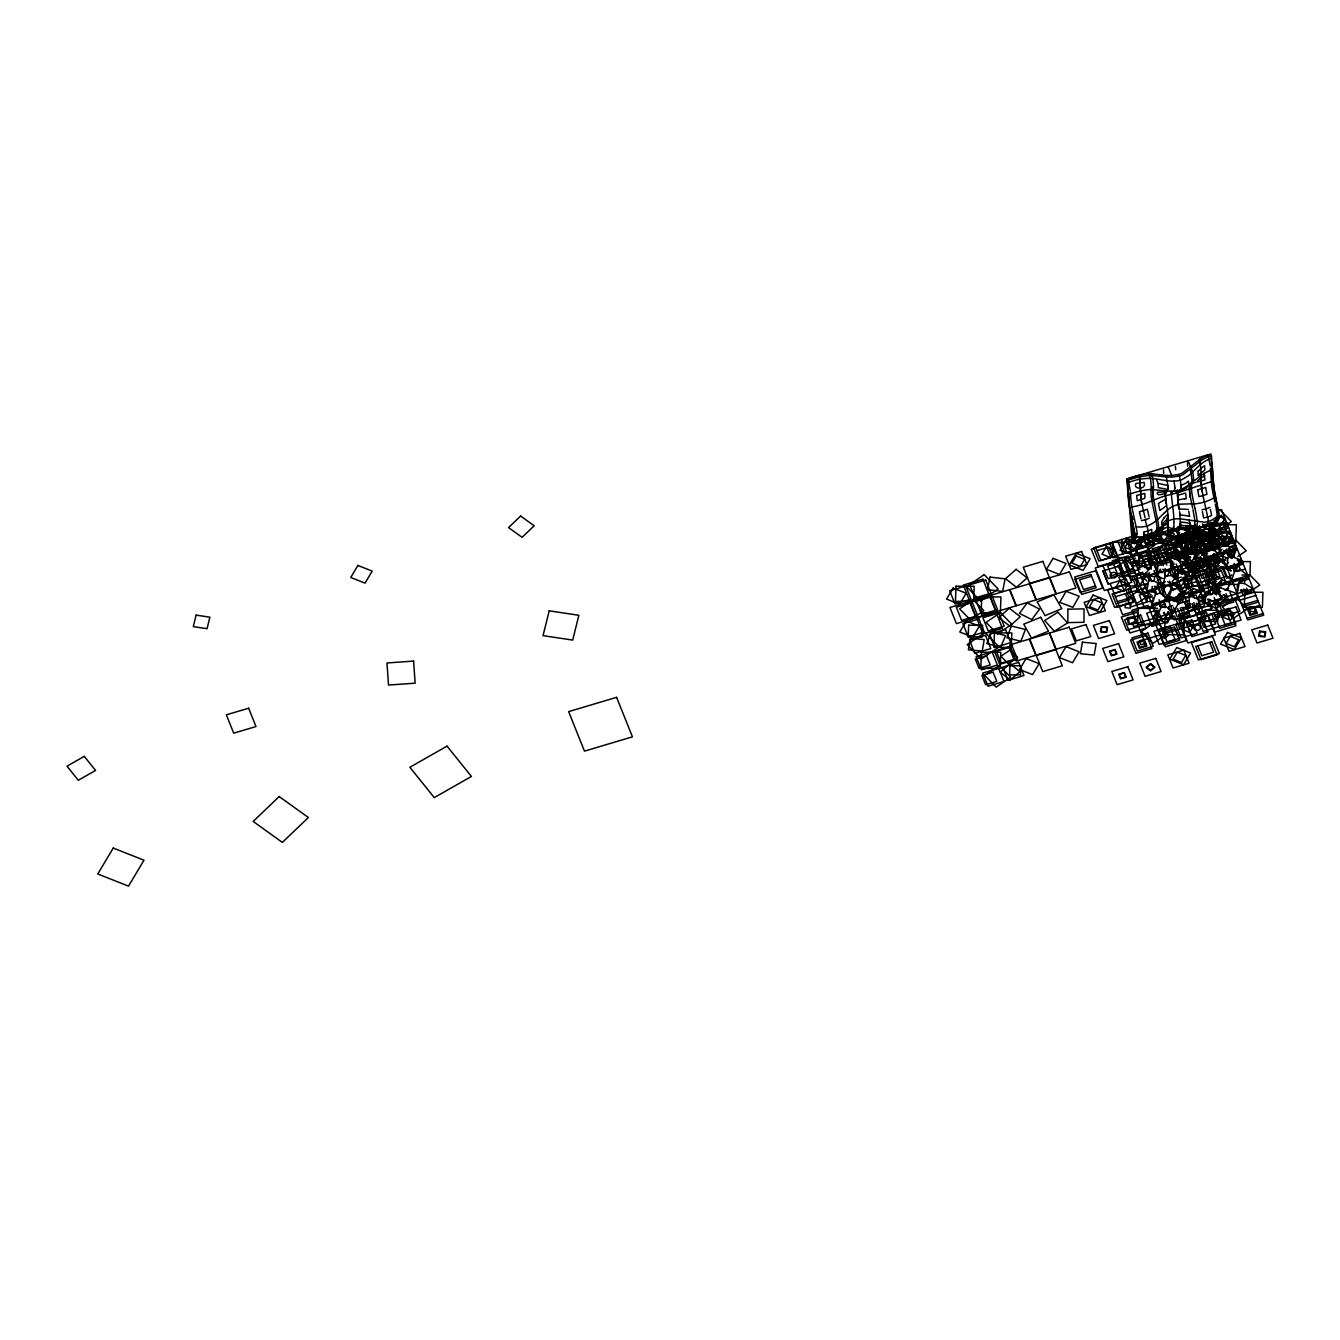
<?xml version="1.0" encoding="UTF-8"?>
<svg xmlns="http://www.w3.org/2000/svg" width="1340" height="1340" viewBox="0 0 1340 1340"><rect width="100%" height="100%" fill="white"/><g stroke="black" fill="none" stroke-linecap="round" stroke-linejoin="round"><path stroke-width="1.5" d="M1168.111 518.53L1167.961 514.878L1168.111 518.53A84.588 11.976 73.4 0 1 1168.028 520.825M1152.149 559.969L1147.14 545.062L1135.365 548.562L1139.251 558.278L1136.152 564.726L1141.261 565.564L1145.482 558.512L1152.149 559.969L1154.042 555.949L1165.817 552.448L1173.421 568.378L1179.3 571.778L1183.488 564.559L1204.325 559.065L1210.673 572.029L1211.26 570.187L1223.035 566.686L1226.653 567.256L1228.897 552.599L1234.274 552.499L1237.373 549.333L1218.127 542.683L1222.348 535.615L1230.723 538.931L1232.097 536.151L1227.088 532.114L1223.186 522.416L1211.41 525.917L1210.824 527.742L1208.395 524.727L1196.62 528.228L1194.828 532.516L1192.952 526M1193.689 544.141L1200.104 545.681L1199.132 540.824L1186.52 544.576L1183.304 553.386L1174.745 549.785L1168.128 555.195L1167.475 550.254L1180.088 546.486L1184.125 550.438L1187.86 551.46L1193.689 544.141L1202.315 548.78L1205.397 558.847L1207.893 561.795L1213.956 554.777L1222.231 559.618L1226.653 567.256L1238.462 564.927L1242.649 562.499L1234.257 556.954L1234.274 552.499M1131.563 540.288L1131.58 542.131L1160.072 533.672M1173.924 522.717L1174.058 528.999L1168.346 530.439A83.147 69.01 -4.3 0 0 1163.488 532.014L1155.097 535.096M1173.924 522.014L1173.907 519.116A73.717 10.435 73.4 0 0 1173.338 511.746L1172.835 507.659M1201.075 479.619L1201.226 476.789M1139.168 567.607L1139.72 552.733L1157.592 552.767L1157.056 567.641M1152.45 532.968L1152.182 540.506L1163.505 540.523M1151.981 592.196L1152.199 586.468M1157.626 610.404L1157.107 624.658L1137.543 624.624L1138.129 608.343L1157.693 608.377M1163.338 596.032L1163.673 586.485L1154.109 586.468M1164.912 577.59L1165.23 568.562M1177.693 603.385L1177.927 597.138L1188.362 597.154M1190.222 603.402L1190.071 607.573L1181.713 607.556M1193.186 526.603L1192.952 532.801L1210.338 532.834L1210.707 522.5M1196.587 557.072L1197.24 538.998L1175.515 538.948L1174.862 557.038L1190.657 557.072M1204.141 552.398L1203.739 563.386L1216.938 563.42L1217.34 552.432M1218.529 594.039L1218.881 584.374L1237.473 584.408L1236.904 599.885L1218.328 599.851M1233.956 571.158L1234.241 563.504M1193.505 479.737L1191.779 484.695A34.974 4.958 73.4 0 0 1191.411 487.928M1180.473 525.883L1179.636 511.679M1180.54 524.107L1180.607 521.947A53.031 44.019 -4.3 0 1 1186.017 522.701L1190.171 523.471A49.53 7.018 73.4 0 1 1190.054 524.426L1189.719 526.084L1185.113 525.682A57.168 47.453 -4.3 0 0 1180.49 525.447M1180.54 524.275L1180.272 529.333M1163.656 527.776L1160.658 533.253L1169.318 536.369L1173.404 527.206M1133.071 519.334L1130.809 513.689L1132.568 537.122L1134.276 541.36L1154.243 535.397A38.877 5.511 73.4 0 1 1154.745 532.482L1156.521 530.824L1156.973 527.675M1161.529 529.752A41.306 34.287 -4.3 0 1 1167.726 527.106L1168.028 520.825M1169.318 536.369L1178.848 537.273L1182.366 534.191L1194.962 530.439L1194.828 532.516L1194.777 529.082L1210.456 524.409L1216.1 540.924L1222.348 535.615M1166.554 520.389L1167.743 526.519M1154.042 555.949L1157.928 565.664L1157.425 573.135L1154.778 576.619L1154.025 580.923L1162.701 586.3C1175.063 587.004 1183.036 576.2 1194.945 575.044L1199.953 589.952L1201.662 591.811L1197.441 598.88L1189.066 595.563L1193.287 588.495L1201.662 591.811M1197.441 598.88L1205.246 603.117L1205.749 595.647L1201.846 585.948L1199.953 589.952M1201.276 476.186L1200.288 461.211L1183.103 474.578A21.088 17.504 -4.3 0 1 1179.351 475.985L1173.036 477.006A39.949 33.165 -4.3 0 1 1166.319 476.94L1152.316 475.499M1167.977 521.444L1167.844 523.236M1211.41 525.917L1216.1 540.924L1213.755 538.161L1201.88 541.812L1205.933 551.611L1205.397 558.847L1204.325 559.065M1161.512 529.736L1160.206 529.685A44.806 6.348 73.4 0 1 1160.44 528.697L1161.512 527.424A60.685 50.367 -4.3 0 1 1163.187 526.184L1167.827 523.538M1208.446 537.625L1209.333 528.898M1218.345 515.264L1217.775 517.441A80.165 11.34 73.4 0 1 1216.821 519.032M1140.96 536.687L1144.31 538.01L1146.873 546.787L1147.14 545.062M1183.488 564.559L1192.064 567.842L1194.677 576.786L1194.945 575.044M1174.745 549.785L1170.188 557.005L1173.421 568.378L1170.289 570.438L1164.259 571.326L1165.147 576.301L1162.701 586.3L1153.891 590.505L1146.722 591.074L1149.62 576.116L1154.778 576.619M1232.85 566.602L1234.693 571.242L1230.572 583.202L1222.197 579.885L1217.976 586.954L1237.222 593.603L1240.019 578.712L1245.178 579.215L1247.925 575.664L1240.321 569.567L1238.462 564.927M1144.31 538.01L1140.089 545.079L1125.6 538.379L1157.274 617.405L1253.201 588.846L1244.425 583.52L1245.178 579.215M1186.151 487.727A51.523 7.286 73.4 0 1 1186.436 487.408L1186.955 487.073A31.909 26.498 -4.3 0 1 1179.401 490.356L1181.227 488.547L1180.59 481.797A26.482 3.752 73.4 0 0 1179.351 475.985M1156.537 529.317L1162.852 542.03L1163.304 539.869L1175.917 536.101L1178.848 537.273L1187.726 530.891L1191.394 525.23M1188.362 531.059L1182.198 555.865L1190.121 557.055M1202.332 555.296L1205.564 552.465L1191.796 550.405L1192.751 546.569M1193.706 542.733L1194.66 538.898C1200.305 532.399 1210.271 531.896 1217.692 535.447M1206.05 550.556L1208.429 540.941L1212.968 545.179L1214.71 550.69M1213.286 554.576L1211.862 560.304L1194.074 557.641M1214.224 550.757L1217.072 539.3M1214.308 554.542C1210.456 567.272 1195.9 571.544 1184.041 572.582L1226.016 560.087M1207.173 540.707L1209.383 540.188M1169.77 585.379L1171.629 590.019L1167.977 599.482L1163.974 602.246L1151.998 604.24L1155.482 594.441L1153.891 590.505M1157.274 617.405L1160.758 607.623L1159.167 603.67M1211.796 538.127L1215.095 529.752M1185.163 561.477L1188.463 553.102M1146.873 546.787L1148.648 542.516L1145.549 534.76M1194.677 576.786L1196.486 572.498L1192.432 562.716M1201.88 541.812L1200.104 545.681L1199.953 541.98L1194.777 529.082M1132.635 538.697L1134.611 533.655A20.904 2.965 73.4 0 0 1134.477 531.528L1130.591 511.461M1156.621 531.561L1158.598 526.519A20.77 2.931 73.4 0 0 1158.464 524.375L1154.427 503.622M1183.17 578.562L1187.056 588.26L1183.974 594.709L1174.728 600.186L1167.977 599.482L1160.273 593.017L1158.698 589.064M1163.974 602.246L1165.549 606.183L1173.254 612.648L1178.396 603.184L1182.098 600.035L1189.25 607.891L1189.066 595.563M1225.531 541.729L1226.385 541.561M1226.469 542.147L1225.564 542.131M1142.936 542.114L1145.935 536.653L1148.765 535.615M1156.939 610.722L1152.97 617.572L1167.19 623.033L1174.141 611.04L1168.798 608.996M1158.614 610.236L1155.465 615.646L1164.041 618.929L1168.229 611.71M1170.289 570.438L1171.16 575.43L1178.698 581.543L1187.876 575.078L1192.064 567.842M1179.234 593.335L1176.084 598.762L1167.525 595.479L1171.713 588.243L1175.13 589.567M1131.714 541.762L1134.88 536.452M1149.62 576.116L1141.429 577.892L1149.636 568.88L1153.857 561.812L1145.482 558.512M1180.088 547.373L1189.384 531.829M1210.456 524.409L1210.824 527.742L1216.971 522.181L1221.192 515.113L1226.803 522.985L1098.9 561.075L1093.624 547.909L1133.59 536M1217.038 549.166L1223.219 538.797M1226.502 545.983L1230.723 538.931M1226.569 548.998L1222.348 556.067L1227.373 558.06M1222.784 563.286L1225.782 558.278M1228.428 562.415L1226.318 565.949L1234.693 569.266L1238.914 562.197M1231.795 557.624L1234.961 552.315L1228.244 549.668M1234.626 572.08L1241.594 560.422L1238.143 559.048M1226.351 590.27L1230.572 583.202M1143.724 579.316L1136.102 591.359L1150.373 597.372M1146.956 583.771L1142.383 590.99L1150.943 594.591M1160.072 569.986L1156.42 575.748L1163.254 578.629M1152.769 591.711L1155.515 587.372M1153.639 592.213L1158.011 585.329M1166.805 576.468L1169.535 572.13L1162.701 569.249M1170.188 557.005L1178.731 560.606L1183.304 553.386M1160.591 528.111L1152.986 539.819L1166.872 545.832L1174.476 534.107L1167.542 531.109M1159.318 532.265L1155.65 537.926L1164.008 541.544L1168.597 534.476L1163.572 532.298M1170.389 530.121L1167.643 534.358L1176.001 537.976L1179.669 532.315M1186.922 544.727L1186.352 543.856L1185.699 544.71M1179.937 559.634L1185.247 551.946M1218.211 534.677L1220.338 531.595M1168.044 534.76L1168.916 534.694M1168.932 535.213L1168.095 535.263M1169.887 542.281L1170.758 542.214M1170.775 542.733L1169.954 542.801M1189.267 529.534L1190.121 529.451M1185.465 536.603L1186.335 536.536M1186.302 537.106L1185.565 537.156M1180.205 554.576L1181.059 554.492M1181.043 555.078L1180.289 555.112M1188.613 557.524L1189.468 557.457M1189.451 558.026L1188.697 558.06M1210.74 533.27L1211.611 533.203M1211.628 533.722L1210.807 533.789M1185.9 572.063L1186.754 571.996M1186.788 572.532L1186 572.615M1194.995 570.321L1195.866 570.254M1195.883 570.773L1195.062 570.84M1203.387 566.87L1204.241 566.803M1213.973 554.207L1207.742 564.726L1194.292 559.4M1204.292 567.289L1203.504 567.423M1214.744 554.777L1228.897 552.599M1210.053 561.41L1210.925 561.343M1210.958 561.829L1210.204 561.979M1231.276 556.167L1232.147 556.1M1232.164 556.619L1231.376 556.703M1203.487 525.883L1203.722 525.565A45.175 6.399 73.4 0 0 1204.091 524.727A19.028 15.795 -4.3 0 0 1212.114 522.365A45.108 6.382 73.4 0 1 1211.712 523.186L1211.444 523.588M1172.584 575.48L1177.559 569.249L1192.282 577.155L1182.349 589.634L1167.609 581.728M1177.894 574.558L1172.064 581.878L1180.691 586.518L1186.52 579.198L1183.069 577.339M1178.731 560.606L1189.401 563.621L1202.315 548.78M1210.673 572.029L1222.231 559.618M1221.226 581.141L1216.385 586.753L1208.111 581.912L1214.157 574.894L1220.774 578.763M1211.678 594.307L1214.107 591.493L1222.381 596.333L1216.335 603.369L1209.702 599.482M1156.604 479.77L1158.062 483.422L1164.711 484.795A68.96 57.235 -4.3 0 0 1167.776 485.348L1167.894 486.52A22.529 3.183 73.4 0 1 1167.944 488.514L1166.805 491.73M1163.807 518.178L1161.663 521.913A28.71 4.07 73.4 0 1 1161.646 524.761L1164.678 521.495A27.922 23.182 -4.3 0 1 1168.078 518.496M1166.604 491.947L1157.475 492.199A38.86 5.494 73.4 0 0 1157.291 493.874C1157.626 495.934 1165.934 493.706 1166.219 492.417A51.691 7.32 73.4 0 0 1165.884 493.019L1165.766 493.405A27.839 3.936 73.4 0 0 1165.632 498.43L1166.319 503.103M1175.381 557.005L1182.299 550.238M1217.993 540.992L1220.757 538.295M1164.561 512.634L1158.932 518.228A57.955 48.089 -4.3 0 1 1157.693 519.384L1156.035 520.791A29.882 24.807 -4.3 0 1 1148.832 525.313L1148.179 525.498M1172.5 547.641L1189.853 531.042M1192.751 528.278L1195.649 525.514M1188.798 545.145L1199.384 535.029L1212.935 544.777L1202.349 554.877M1221.946 549.249L1201.695 568.596L1177.358 551.125M1224.827 546.486L1227.725 543.722L1203.404 526.252M1192.768 526.771C1187.625 530.824 1183.79 537.909 1186.335 544.442M1186.352 552.398L1193.722 545.983M1206.503 545.38L1213.873 538.965M1200.205 464.729L1188.714 475.616L1181.88 479.67A22.043 18.291 -4.3 0 1 1173.924 481.043A21.658 3.065 73.4 0 1 1174.929 488.129M1178.396 490.725L1178.731 490.507A55.828 7.906 73.4 0 0 1178.396 490.725A37.604 5.327 73.4 0 0 1177.542 494.309A37.051 5.243 73.4 0 0 1177.642 496.688L1177.709 497.559A46.95 6.65 73.4 0 0 1177.894 499.452L1177.96 500.121M1217.976 586.954L1221.226 598.36L1213.638 582.431L1215.95 585.195L1222.197 579.885M1160.072 531.109L1156.303 531.092L1168.011 521.126M1140.089 545.079L1130.876 551.561L1135.365 548.562M1171.512 553.721L1174.812 551.477M1220.539 543.169L1228.797 537.541M1138.112 536.569L1128.263 543.253L1139.904 555.263L1154.678 545.229L1144.477 534.727M1174.326 529.166L1169.2 532.65L1177.307 541.008L1187.575 534.024M1149.62 572.716L1143.12 577.138L1146.973 581.091M1200.69 541.913L1211.779 534.375L1220.539 543.404L1209.434 550.924L1201.947 543.202M1185.213 560.606L1190.154 557.256M1157.308 580.639L1160.557 578.428L1154.159 571.828M1173.237 576.2L1180.038 571.577L1182.734 574.341M1227.256 545.598L1235.631 539.903L1246.2 550.79L1237.825 556.485M1202.851 571.443L1220.02 559.785L1230.84 570.941M1156.119 605.429L1169.033 596.652L1173.404 601.158M1176.453 596.97L1184.962 591.191M1188.362 588.88L1193.471 585.413L1185.414 577.105M1176.001 609.348L1166.303 615.931L1163.405 612.933M1221.544 581.895L1216.385 585.396L1204.208 572.833M1226.686 578.394L1231.845 574.894M1238.361 583.436L1250.287 575.329L1259.717 585.044L1247.775 593.151L1243.738 588.997M1220.405 598.846L1209.182 606.467L1200.322 597.339L1211.544 589.717L1216.603 594.943M1193.287 588.495L1183.974 594.709L1177.257 588.344L1175.398 583.704M1181.729 534.04L1169.334 541.092L1193.722 571.409L1230.89 550.271M1187.039 531.009L1195.883 525.983M1202.315 554.693L1214.409 547.809L1203.085 533.722L1185.816 543.538L1197.139 557.624M1216.368 519.267L1214.961 520.02M1168.48 550.003L1177.659 545.514M1222.633 545.765L1231.829 541.293M1208.328 547.323L1217.625 543.018M1185.934 488.162L1185.465 488.363A53.516 44.421 -4.3 0 1 1178.161 491.077M1204.911 475.868L1202.55 476.973A37.302 30.954 -4.3 0 0 1200.473 478.095L1197.357 481.311A53.315 7.554 73.4 0 0 1197.273 482.015L1204.995 479.904L1203.806 473.12M1157.056 529.082L1158.011 528.68M1152.099 500.792L1158.129 498.346A77.435 64.27 -4.3 0 1 1165.867 495.716L1177.291 492.802A83.197 69.043 -4.3 0 0 1182.902 491.043L1211.293 481.696L1210.405 468.213M1159.787 527.943L1162.433 526.855M1151.981 500.825L1146.437 503.036A70.35 58.391 -4.3 0 1 1131.931 506.989A36.498 5.159 73.4 0 0 1132.601 510.557L1135.767 525.213A37.805 5.343 73.4 0 1 1136.085 526.838A23.567 3.333 73.4 0 1 1137.074 533.839M1206.151 553.42L1204.275 552.616L1205.799 551.41M1154.979 535.129L1153.12 532.583M1166.168 545.983L1176.001 542.633M1230.187 546.653L1234.123 545.33M1145.817 536.636L1140.792 538.027M1170.49 530.489L1174.259 529.333M1205.933 551.611L1217.825 547.96L1221.376 554.09L1218.127 542.683M1196.486 572.498L1208.379 568.864M1190.707 594.407L1202.583 590.756L1198.529 580.974L1186.654 584.608L1188.68 589.516M1174.661 601.476L1195.984 594.927L1203.253 612.481L1181.93 619.03L1177.575 608.494M1182.583 602.397L1188.513 600.571M1165.264 532.131L1163.036 532.801M1190.171 488.028L1189.887 484.125L1195.883 482.333M1176.151 491.797L1184.158 489.418M1217.541 511.009L1221.527 509.82L1263.754 615.177L1247.775 619.951L1209.317 523.99M1156.554 529.987L1162.55 528.194M1097.058 550.623L1108.85 547.105L1112.736 556.82L1100.961 560.321M1192.198 525.917L1133.741 543.337M1148.648 542.516L1160.44 539.015M1136.722 549.668L1124.93 553.186L1121.044 543.471L1132.819 539.97L1134.377 543.856M1184.895 535.313L1202.667 530.02M1132.2 554.844L1148.196 550.087M1172.165 542.951L1188.161 538.178L1193.438 551.36L1177.441 556.117M1212.147 531.042L1228.127 526.285M1184.108 540.975L1203.253 535.28L1199.384 525.632M1168.832 545.782L1182.818 541.611M1212.8 532.683L1228.797 527.927M1172.617 546.218L1183.421 543.002M1213.655 534.375L1225.43 530.858L1229.751 541.628M1135.432 558.077L1123.992 561.477L1131.546 580.337L1154.444 573.52M1139.251 556.938L1146.873 554.659L1151.412 565.982M1179.384 544.978L1156.487 551.795L1161.78 564.994M1139.251 558.278L1151.026 554.76M1215.296 535.615L1227.088 532.114M1199.953 541.98L1215.631 537.323M1130.843 562.616L1136.839 560.84M1166.822 551.913L1158.815 554.291L1163.338 565.581M1194.794 543.571L1202.784 541.193M1226.77 534.057L1230.773 532.868M1142.367 560.756L1131.563 563.972L1135.717 574.357L1142.919 572.214M1164.393 554.191L1169.803 552.582M1091.397 576.317L1079.621 579.818L1083.507 589.516L1095.299 586.016M1215.631 539.317L1219.568 538.144M1223.487 536.971L1227.407 535.799M1136.152 564.726L1232.097 536.151M1133.473 569.215L1111.513 575.647L1107.627 565.949L1119.402 562.448L1123.289 572.146M1137.476 568.026L1153.472 563.252M1173.455 557.306L1157.458 562.063L1152.182 548.898L1168.178 544.141L1174.108 558.947L1190.104 554.191L1182.366 534.191M1217.424 544.207L1233.403 539.451M1187.575 553.386L1176.771 556.603L1174.694 551.41M1140.139 569.065L1130.139 572.046L1124.863 558.881L1140.859 554.107L1146.136 567.289M1154.125 564.91L1168.111 560.74L1162.835 547.574L1146.856 552.331L1152.132 565.497M1218.077 545.849L1234.073 541.092M1134.796 572.498L1118.816 577.272L1124.092 590.438M1146.789 568.931L1150.792 567.741M1157.928 565.664L1172.768 561.192M1178.764 559.4L1188.764 556.435M1198.747 553.454L1214.744 548.697L1220.02 561.862M1218.747 547.507L1228.73 544.526M1170.373 564.039L1173.974 562.968M1201.93 555.413L1207.507 553.755M1170.088 565.681L1174.091 564.492M1184.091 561.51L1190.088 559.718M1194.141 558.361L1198.061 557.206M1230.053 547.826L1236.05 546.033M1215.179 554.593L1236.234 548.311L1229.283 530.975L1208.228 537.24L1213.638 550.723M1164.058 570.656L1186.938 563.839L1175.917 536.101M1141.429 577.892L1237.373 549.333M1148.078 583.285L1112.1 594.005L1117.376 607.171L1133.372 602.414L1128.096 589.248M1174.058 575.547L1178.044 574.357M1114.26 593.503L1126.035 590.002L1129.922 599.7L1118.146 603.218M1115.416 596.702L1147.392 587.188M1157.391 584.207L1165.381 581.828M1181.378 577.054L1175.381 578.846L1170.842 567.557M1193.354 573.486L1201.36 571.108M1211.343 568.127L1203.353 570.522L1198.831 559.232M1215.347 566.937L1219.35 565.748M1237.323 560.388L1241.326 559.199M1146.722 591.074L1242.649 562.499M1117.393 601.643L1133.389 596.886L1138.665 610.052L1122.669 614.809L1110.14 583.537M1165.365 587.356L1161.361 588.545L1166.638 601.727L1182.634 596.953L1177.358 583.788L1169.368 586.166M1183.354 581.995L1199.333 577.239M1227.323 568.914L1243.302 564.14M1155.482 594.441L1160.273 593.017M1171.629 590.019L1177.257 588.344M1234.693 571.242L1240.321 569.567M1145.365 598.846L1151.361 597.054M1179.334 588.729L1189.334 585.747M1201.31 582.18L1217.306 577.423L1212.03 564.24M1237.289 571.46L1245.279 569.081M1187.056 588.26L1198.848 584.759M1215.95 585.195L1215.146 579.902L1226.921 576.384L1231.929 580.438L1240.019 578.712M1180.657 592.012L1184.644 590.823M1198.647 586.669L1216.62 581.309M1151.998 604.24L1247.925 575.664M1188.63 595.178L1204.61 590.404L1192.834 561.008M1232.599 582.079L1248.579 577.322M1149.318 608.729L1155.314 606.936M1159.318 605.747L1165.298 603.955M1193.287 595.63L1177.291 600.387L1178.798 604.156M1221.259 587.288L1205.28 592.062L1206.787 595.814M1239.249 581.945L1249.249 578.964M1160.758 607.623L1165.549 606.183M1156.638 610.236L1146.638 613.201L1151.914 626.383L1167.91 621.609L1164.142 612.212M1172.617 605.462L1168.631 606.652L1173.907 619.834L1189.887 615.06L1184.61 601.894L1178.614 603.687M1196.603 598.327L1204.593 595.948M1212.6 593.57L1220.589 591.191M1224.576 589.985L1228.579 588.796M1196.704 598.444L1204.526 596.116M1205.749 595.647L1217.524 592.146M1157.726 614.675L1153.975 615.797L1155.834 620.437L1161.462 618.762L1159.602 614.122M1153.271 618.594L1137.292 623.368L1132.015 610.186L1147.995 605.429L1163.84 644.942L1179.82 640.185L1174.543 627.003L1158.547 631.777M1238.528 596.903L1254.525 592.129M1217.34 604.96L1229.115 601.442L1226 593.687M1195.883 613.284L1211.879 608.528L1208.111 599.114M1239.852 600.186L1255.848 595.429M1197.86 618.226L1213.856 613.452L1219.785 628.276L1235.782 623.519L1230.505 610.337L1214.509 615.11M1241.828 605.127L1257.825 600.37M1202.516 618.678L1186.536 623.435L1191.813 636.617L1207.809 631.844L1196.302 603.151M1242.498 606.769L1258.478 602.012M1163.304 632.296L1175.08 628.795L1178.966 638.493L1167.19 642.011L1158.598 620.705M1215.363 616.785L1227.155 613.284L1231.041 622.983L1219.266 626.5M1159.87 635.059L1143.891 639.833L1138.615 626.651M1163.874 633.87L1179.853 629.113L1174.577 615.948L1126.622 630.219L1121.329 617.053L1137.325 612.296L1142.601 625.462M1199.853 623.167L1183.857 627.924L1178.58 614.759L1234.542 598.092L1239.818 611.258L1223.822 616.015L1218.546 602.849M1203.839 621.978L1219.835 617.204L1214.559 604.038M1243.822 610.069L1259.801 605.312M1144.444 639.917L1137.007 642.128L1139.452 648.259L1146.889 646.048L1144.159 639.381L1139.352 640.805L1140.943 644.758L1145.734 643.334M1219.132 626.634L1203.152 631.391L1192.114 603.871M1247.121 618.293L1263.101 613.536M1197.742 489.82L1205.749 487.475A38.441 5.444 73.4 0 0 1206.955 494.326L1198.965 496.688A35.276 4.992 73.4 0 1 1197.726 489.804M1141.965 537.139L1141.58 537.256A50.518 7.152 73.4 0 0 1141.01 537.642M1164.259 571.326L1157.425 573.135L1153.857 561.812M1177.307 528.496L1178.832 528.128A41.791 34.689 -4.3 0 1 1180.406 527.809M1179.485 529.786L1168.212 533.069L1168.849 536.871L1172.299 536.318M1217.172 510.808L1221.527 509.82M1164.628 541.795L1174.862 539.501M1225.413 551.795L1235.648 549.551M1181.059 529.468L1193.052 528.044A62.545 51.908 -4.3 0 0 1205.598 525.866M1180.59 543.471L1190.942 541.695M1209.283 549.668L1219.635 547.893M1181.21 527.675L1183.622 527.307M1227.943 554.995L1234.877 553.923M1165.147 576.301L1171.16 575.43M1152.5 595.915L1146.487 596.786L1147.358 601.777L1153.388 600.906L1152.802 597.59M1196.319 525.933L1186.838 526.938M1184.727 498.815L1186.319 498.614A33.651 4.757 73.4 0 1 1185.615 493.087L1177.575 495.331A38.341 5.427 73.4 0 0 1177.642 496.688A41.758 5.913 73.4 0 0 1177.709 497.559M1179.234 508.999L1188.362 509.418M1193.706 557.239L1197.809 556.938M1203.94 556.502L1214.174 555.782M1144.209 482.417L1137.308 483.254A37.604 31.205 -4.3 0 0 1135.767 483.606C1133.104 490.222 1146.521 489 1144.293 483.455M1216.016 521.83A38.157 31.674 -4.3 0 1 1195.85 527.675L1183.689 527.776A49.011 40.669 -4.3 0 0 1174.058 528.982M1172.751 506.956L1172.701 506.587A20.971 17.403 -4.3 0 1 1179.351 504.208L1193.94 503.773L1195.012 508.547M1228.897 557.072L1234.257 556.954M1235.111 570.941L1238.679 570.857M1241.024 590.22L1246.401 590.103M1240.304 590.739L1246.903 590.605M1227.49 543.454L1213.169 543.437L1213.839 524.694L1236.368 524.744L1235.681 543.471L1231.594 543.471M1238.327 561.594L1250.421 561.611L1249.935 575.028L1241.879 575.011M1170.875 566.77L1178.329 566.77L1177.927 577.607L1174.208 577.607M1145.13 567.624L1151.094 567.624M1180.339 538.479L1190.825 538.998M1152.517 473.874L1164.762 475.231A40.92 33.969 -4.3 0 0 1172.383 475.382L1177.944 474.544A20.954 17.387 -4.3 0 0 1182.433 472.936L1198.948 460.056A44.555 36.984 -4.3 0 1 1210.791 453.942L1211.611 465.281M1239.265 583.017L1244.425 583.52M1148.866 580.421L1154.025 580.923M1190.339 531.36L1218.026 535.497M1194.66 538.898L1206.469 540.656M1165.281 480.491L1156.387 478.983A48.072 39.898 -4.3 0 0 1152.785 478.548L1150.491 478.43A45.443 37.721 -4.3 0 0 1129.62 482.132M1223.186 522.416L1226.803 522.985M1189.066 557.742L1182.6 555.798L1175.632 550.908M1183.522 534.191L1191.528 536.201M1210.707 555.664L1218.697 557.674M1168.111 527.19L1173.321 529.066M1148.665 535.447L1155.599 537.943L1151.596 545.229L1144.661 542.75M1179.3 571.778L1187.876 575.078M1159.921 605.58L1165.247 607.623M1217.926 515.867L1224.827 518.597L1217.876 530.255L1204.04 524.794M1213.621 520.858L1216.971 522.181M1210.523 523.035L1217.223 525.699M1192.483 526.637L1217.457 536.519M1227.758 554.944L1234.676 557.674M1220.807 566.602L1231.175 570.706M1177.006 552.566L1190.456 557.875M1141.261 565.564L1149.636 568.88M1187.726 530.891L1177.91 526.469M1175.565 528.731L1178.915 530.188M1183.89 529.283L1192.985 533.488M1207.24 557.875L1216.318 562.063M1187.86 551.46L1196.503 556.1M1207.893 561.795L1216.184 566.636M1219.601 592.732L1212.566 588.629L1202.282 600.555L1216.351 608.779L1226.619 596.836L1223.102 594.793M1191.796 550.405L1188.496 547.792M1229.55 549.115L1229.417 548.998M1187.19 525.414L1195.129 530.975M1205.096 560.371L1213.035 565.949M1188.982 547.809L1199.149 555.112M1221.46 537.625L1228.294 545.229M1192.432 534.409L1199.937 540.372M1200.288 550.991L1207.809 556.938M1178.429 597.054L1182.098 600.035M1174.728 600.186L1178.396 603.184M1195.163 526.118L1197.793 528.798M1202.432 562.566L1208.998 569.249M1220.321 510.171L1231.36 521.562L1217.373 531.059L1210.456 523.957M1223.571 550.371L1231.477 558.529M1180.825 527.056L1183.522 529.853M1194.409 558.813L1199.601 564.173L1189.719 570.89L1181.93 562.85M1163.02 583.135L1165.7 585.898M1165.817 552.448L1168.128 555.195M1209.065 523.136L1227.038 545.481M1207.306 541.528L1208.915 541.93L1209.685 540.656M1174.275 549.383L1169.25 538.764M1199.283 564.375L1204.409 571.879M1197.374 531.176L1202.382 538.747M1200.858 557.139L1202.818 560.187M1195.766 565.832L1198.781 572.297M1213.755 538.161L1217.825 547.96M1212.667 554.978L1216.05 563.135L1198.061 568.663L1202.114 578.444L1214.006 574.81L1209.953 565.011M1200.104 556.988L1204.158 566.787M1193.84 602.615L1196.536 609.147L1184.644 612.799L1182.617 607.908M1229.199 546.988L1232.013 558.294L1228.244 548.881M1210.271 466.102L1208.111 454.729L1128.163 478.548L1130.24 490.742M1246.652 588.193L1248.512 592.833L1242.883 594.508L1241.024 589.868M1216.184 518.781L1222.214 533.839M1223.722 537.591L1226.736 545.129M1188.128 460.692L1192.667 472.032A26.733 3.785 73.4 0 1 1193.538 479.82M1189.887 484.125L1191.428 487.961A28.978 4.104 73.4 0 0 1191.545 490.172A32.947 4.656 73.4 0 0 1193.102 499.753L1193.94 503.773M1223.035 566.686L1226.921 576.384M1205.313 525.18L1206.821 528.931M1222.097 567.038L1225.866 576.451M1227.943 581.627L1229.45 585.379M1214.191 549.702L1207.575 533.186L1185.297 539.819L1191.176 554.509M1202.566 523.89L1204.827 529.534M1214.811 554.458L1218.596 563.872M1230.087 592.565L1233.855 601.978L1217.876 606.735L1214.107 597.322M1212.65 549.852L1206.62 534.794L1179.2 542.951L1188.245 565.547L1215.665 557.373L1214.157 553.604M1196.57 525.682L1198.831 531.327M1206.553 550.606L1203.538 543.085L1206.385 550.589M1224.274 594.826L1226.552 600.471M1195.062 524.359L1196.62 528.228M1194.342 525.983L1196.67 531.812M1211.26 570.187L1215.146 579.902M1194.962 530.439L1199.132 540.824M1192.567 526.871L1221.226 598.36M1168.128 466.638L1171.746 475.667M1188.748 519.937L1190.171 523.471M1187.776 525.766L1190.891 533.538M1187.826 526.168L1190.841 533.705M1200.255 557.222L1204.04 566.619M1206.101 571.795L1210.64 583.084M1211.946 586.384L1214.961 593.905M1185.816 526.771L1188.831 534.292M1192.516 543.002L1190.825 539.233L1206.804 534.476L1212.08 547.641L1196.101 552.398L1193.99 546.687M1170.457 491.462L1171.579 494.259A28.793 4.07 73.4 0 0 1171.528 496.051L1172.534 505.347M1194.761 554.643L1200.037 567.825M1202.114 572.984L1206.637 584.274M1207.96 587.573L1210.975 595.094M1187.307 547.658L1189.384 552.851M1207.96 599.215L1211.661 608.444M1176.788 528.061L1182.198 541.544M1175.833 529.752L1205.246 603.117M1148.146 472.584L1150.491 478.43A63.131 8.928 73.4 0 1 1151.127 489.536L1151.026 494.628A26.817 3.802 73.4 0 0 1151.864 500.909A37.218 5.276 73.4 0 0 1152.383 503.589L1155.767 519.418A38.358 5.427 73.4 0 1 1156.035 520.791A24.204 3.417 73.4 0 1 1157.023 527.809M1167.827 532.131L1190.64 589.047M1191.964 592.33L1194.225 597.975M1175.214 550.975L1179.368 561.36M1207.591 631.76L1202.416 618.862L1186.754 623.519L1191.913 636.433M1209.702 642.48L1213.604 652.195L1201.812 655.696L1197.927 645.997M1192.299 603.888L1196 613.1M1176.084 563.889L1180.054 573.771M1183.639 582.699L1185.9 588.344M1158.899 527.391L1160.122 530.422M1163.304 539.869L1167.475 550.254M1157.576 528.865L1189.25 607.891M1156.336 531.344L1160.859 542.633M1185.146 603.67L1189.032 613.385L1177.257 616.886L1173.371 607.188M1162.601 554.726L1166.755 565.111M1150.34 533.119L1154.862 544.409M1169.569 581.108L1173.338 590.505M1180.305 607.908L1182.583 613.553M1147.09 536.201L1150.859 545.598M1160.289 569.115L1161.797 572.884M1143.104 537.39L1173.254 612.648M1141.094 537.976L1142.601 541.745M1154.109 570.438L1159.385 583.604M1138.347 536.687L1142.869 547.976M1147.576 559.752L1151.361 569.148M1157.576 584.676L1161.345 594.089M1168.329 611.492L1170.591 617.137M1131.68 525.414L1136.353 537.072L1134.796 538.513A39.446 5.578 73.4 0 0 1134.276 541.394M1144.159 560.221L1147.643 568.864M1134.344 537.893L1138.866 549.182M1148.866 574.106L1151.881 581.627M1156.872 594.089L1155.365 590.337L1139.385 595.094L1144.661 608.26L1160.641 603.503L1159.133 599.734M1140.742 554.291L1145.918 567.205M1146.052 572.984L1149.167 580.739M1121.597 539.568L1126.89 552.75M1138.163 586.2L1134.276 576.485L1144.092 573.57L1132.116 576.987L1137.409 590.153M1125.081 558.964L1130.256 571.862M1117.61 540.757L1122.887 553.939M1111.614 542.549L1116.89 555.715M1131.412 591.945L1126.119 578.763L1108.147 584.123L1102.853 570.957L1118.85 566.2L1124.126 579.366M1109.604 543.152L1114.897 556.318M1118.749 566.368L1123.908 579.282M1105.617 544.341L1110.894 557.507M1117.493 573.972L1112.217 560.807L1128.196 556.033L1146.672 602.129L1130.692 606.903L1125.416 593.721M1095.618 547.306L1100.894 560.489M1103.071 571.041L1108.247 583.955M1191.964 566.87L1194.443 575.312M1160.658 533.253L1162.852 542.03M1203.236 529.283L1205.246 537.826M1145.063 517.676L1143.12 509.267A36.247 5.126 73.4 0 1 1141.027 497.944M1141.043 518.915L1139.737 513.287A79.914 11.306 73.4 0 1 1139.369 511.645L1140.139 511.495A36.716 30.468 -4.3 0 0 1144.427 510.306L1147.341 509.217L1149 516.453M1145.466 519.367C1145.181 524.191 1151.814 534.275 1145.164 536.486A41.172 5.829 73.4 0 0 1144.427 538.513L1144.226 540.204L1143.858 535.38M1210.355 509.384L1210.355 509.384A39.731 5.628 73.4 0 1 1211.628 515.465A19.363 16.063 -4.3 0 1 1203.622 517.843A38.475 5.444 73.4 0 0 1202.399 511.913L1202.349 511.662M1214.861 502.031L1213.219 494.494A39.028 5.527 73.4 0 1 1213.069 493.773A40.183 5.695 73.4 0 1 1211.544 484.259L1211.293 481.847M1195.112 509.083L1195.347 510.138A63.466 8.978 73.4 0 1 1196.101 513.672L1197.474 522.801L1196.436 526.888A76.162 10.77 73.4 0 1 1195.85 527.558M1192.684 508.212L1191.076 500.641A33.182 4.69 73.4 0 1 1189.518 490.691A33.115 4.69 73.4 0 1 1189.97 485.784L1191.93 481.378A22.227 3.149 73.4 0 0 1191.796 478.497L1191.729 477.995A28.643 4.053 73.4 0 0 1190.289 469.787M1195.062 553.42L1196.905 561.996M1193.002 509.736L1195.012 521.176L1194.459 526.235A80.35 11.373 73.4 0 1 1193.069 528.144M1159.653 509.518L1158.882 505.699A63.516 8.995 73.4 0 1 1158.43 503.405L1161.127 501.796A51.724 42.93 -4.3 0 1 1165.75 499.351A37.386 5.293 73.4 0 0 1166.018 501.177A57.436 8.124 73.4 0 0 1166.185 502.316L1166.705 505.498A54.655 45.359 -4.3 0 0 1163.237 508.145L1159.837 510.473M1214.392 491.847L1218.295 511.93A18.928 2.68 73.4 0 1 1218.395 513.254L1218.412 513.639M1129.922 509.82L1133.824 529.87A20.904 2.965 73.4 0 1 1133.958 532.014L1131.965 537.055A38.425 5.444 73.4 0 0 1131.563 540.305M1187.793 567.641L1189.166 574.525M1188.714 511.277L1188.965 512.617A45.811 6.482 73.4 0 1 1189.635 516.419L1187.91 516.034A66.816 55.459 -4.3 0 0 1184.928 515.448L1180.104 514.962L1179.887 513.354M1179.384 509.954L1178.597 504.795A74.169 10.502 73.4 0 1 1177.877 499.435M1172.634 506.068L1172.684 506.419A37.369 31.021 -4.3 0 0 1164.628 512.667M1141.06 498.028L1140.625 492.651M1158.062 483.422L1158.162 484.628A35.879 5.075 73.4 0 1 1158.229 487.643L1164.828 488.899A66.246 54.974 -4.3 0 0 1167.877 489.385A24.137 3.417 73.4 0 0 1167.894 486.604L1167.743 485.13A28.643 4.053 73.4 0 0 1166.303 476.923M1167.927 514.493L1167.023 514.928A55.325 45.912 -4.3 0 0 1163.824 518.195M1140.173 486.202L1139.838 481.764M1212.717 472.668L1212.315 467.375M1211.812 467.928L1211.712 466.605M1211.879 468.816L1212.097 471.462M1140.256 487.09L1140.575 491.83M1130.34 492.081L1130.508 494.276M1127.593 489L1126.823 478.866M1128.28 491.077L1127.845 485.348M1127.66 489.87L1128.163 497.207M1214.191 492.417L1211.427 455.516A45.208 37.52 -4.3 0 0 1200.205 461.144M1212.164 472.35L1212.6 478.799M1199.434 459.084L1199.719 463.037M1200.523 473.59L1201.88 491.596M1187.441 462.652L1187.709 466.169M1189.082 484.628L1190.054 497.358M1175.448 466.236L1175.716 469.737M1177.224 489.954L1178.547 507.525M1179.803 524.225L1180.172 529.049M1163.455 469.804L1163.723 473.321M1165.08 491.328L1166.001 503.622M1167.09 518.128L1167.157 518.999M1167.19 519.451L1168.212 533.069A65.007 9.196 73.4 0 1 1167.709 526.469M1151.462 473.372L1151.697 476.454M1152.484 486.99L1152.551 487.877M1152.584 488.313L1153.505 500.607M1155.75 530.489L1156.219 536.636L1156.202 534.694A38.441 5.444 73.4 0 1 1156.588 531.494M1152.316 475.365A48.91 40.602 -4.3 0 0 1139.503 477.023L1141.429 502.869M1139.503 477.375L1139.804 481.328M1128.38 492.4L1128.833 498.865A76.698 10.854 73.4 0 0 1129.067 501.595A40.585 5.745 73.4 0 0 1130.541 511.394M1212.851 474.427L1213.253 480.457A81.69 11.558 73.4 0 0 1213.538 483.623A40.719 5.762 73.4 0 0 1215.012 493.421L1218.948 513.572A18.928 2.68 73.4 0 1 1219.048 514.895L1218.445 519.082A80.165 11.34 73.4 0 1 1217.055 521.009A51.791 42.98 -4.3 0 1 1205.564 525.799L1206.553 525.833A96.999 13.735 73.4 0 0 1207.357 525.28L1208.178 519.485L1203.605 498.43A38.056 5.394 73.4 0 1 1201.528 487.157M1213.772 549.752L1212.667 533.688L1186.051 535.581L1187.558 557.674M1130.541 494.694L1130.96 500.038A42.16 5.963 73.4 0 0 1131.915 506.939M1212.399 475.817L1212.449 476.655M1137.024 533.722L1136.353 537.072A25.862 21.474 -4.3 0 0 1147.107 535.966A27.755 23.031 -4.3 0 0 1156.303 531.059M1174.895 488.028L1174.409 490.742L1172.349 492.015A38.14 5.394 73.4 0 0 1171.562 494.226M1129.788 509.552A49.563 7.018 73.4 0 1 1128.23 497.358M1127.007 479.167A56.967 47.285 -4.3 0 1 1152.517 473.707M1214.224 491.512A52.126 7.37 73.4 0 1 1212.667 478.966M1130.474 493.807A66.866 55.493 -4.3 0 1 1140.541 491.01A52.411 43.5 -4.3 0 1 1151.127 489.485L1167.375 491.01A39.932 33.148 -4.3 0 0 1174.108 491.077A25.996 21.574 -4.3 0 0 1180.423 490.072A21.088 17.504 -4.3 0 0 1184.158 488.631L1201.344 475.265A42.311 35.125 -4.3 0 1 1210.556 470.357M1148.246 525.665A22.294 18.492 -4.3 0 1 1136.102 526.754M1149.385 518.111A24.924 20.686 -4.3 0 1 1141.429 520.624M1143.673 535.749A19.313 16.03 -4.3 0 0 1151.63 533.236A19.196 2.714 73.4 0 0 1151.747 530.657A16.365 2.311 73.4 0 0 1151.596 529.333A17.872 14.824 -4.3 0 1 1143.657 531.896A15.929 2.261 73.4 0 1 1143.791 533.136M1143.807 533.169A19.028 2.697 73.4 0 1 1143.657 535.665M1141.965 537.156A31.373 26.029 -4.3 0 0 1149.938 534.727L1149.486 534.861A49.915 7.068 73.4 0 0 1149 535.23M1173.924 481.127A42.813 35.544 -4.3 0 1 1165.281 480.457M1152.417 475.717A53.064 7.504 73.4 0 1 1153.372 489.569L1153.087 494.192A29.028 4.104 73.4 0 0 1154.46 503.673M1167.994 521.109A16.432 13.635 -4.3 0 1 1173.907 519.133A22.328 18.542 -4.3 0 1 1180.506 518.865L1204.442 522.215A17.571 14.589 -4.3 0 0 1208.412 521.461A21.942 18.207 -4.3 0 0 1217.34 516.017M1166.839 506.453A59.58 8.425 73.4 0 1 1167.944 514.56M1181.126 488.966A18.609 2.63 73.4 0 0 1181.26 486.47A16.834 2.378 73.4 0 0 1181.126 485.147M1188.496 485.114A20.485 17.001 -4.3 0 1 1181.177 489.083M1181.177 485.264A19.681 16.331 -4.3 0 0 1188.429 481.144L1188.58 482.015A18.425 2.613 73.4 0 1 1188.613 482.467A20.904 2.965 73.4 0 1 1188.53 485.13M1177.944 500.071A42.629 35.376 -4.3 0 1 1184.727 498.832M1213.939 497.827A37.972 31.524 -4.3 0 1 1193.957 503.907M1200.154 464.679A44.321 36.783 -4.3 0 1 1209.735 458.766M1201.494 487.09A46.883 6.633 73.4 0 1 1201.109 479.703M1209.886 507.324A25.979 21.574 -4.3 0 1 1201.913 509.769M1215.313 504.142A66.179 9.363 73.4 0 1 1216.083 507.709L1217.474 516.888L1216.318 521.143A75.308 10.653 73.4 0 1 1215.849 521.645M1211.193 523.89A24.723 20.519 -4.3 0 1 1203.186 526.252M1132.618 538.63A38.425 5.444 73.4 0 0 1132.233 541.963L1132.233 543.387L1127.476 480.507A65.091 54.019 -4.3 0 1 1139.486 476.973M1199.953 601.76A3.367 2.797 -4.3 0 1 1204.61 604.206A3.367 2.797 -4.3 0 1 1200.02 606.953A3.367 2.797 -4.3 0 1 1198.781 602.464M1138.699 562.13A3.367 2.797 -4.3 0 1 1135.684 565.865A3.367 2.797 -4.3 0 1 1132.2 562.582A3.367 2.797 -4.3 0 1 1137.007 560.539M1198.563 542.063A3.367 2.797 -4.3 0 1 1203.806 541.377A3.367 2.797 -4.3 0 1 1203.236 545.765A3.367 2.797 -4.3 0 1 1198.262 544.392M1189.485 575.446A5.008 4.154 -4.3 0 1 1186.52 576.434M1181.88 574.24A5.008 4.154 -4.3 0 1 1184.778 568.378A5.008 4.154 -4.3 0 1 1191.277 571.443M1195.95 543.102A5.26 4.372 -4.3 0 1 1189.418 538.529A5.26 4.372 -4.3 0 1 1197.022 534.928A5.26 4.372 -4.3 0 1 1198.228 542.013M1191.964 525.983A5.008 4.154 -4.3 0 1 1193.706 532.148A5.008 4.154 -4.3 0 1 1186.051 532.65M1184.711 530.004A5.008 4.154 -4.3 0 1 1187.81 525.933M1182.784 537.96A3.4 2.814 -4.3 0 1 1185.733 534.007A3.4 2.814 -4.3 0 1 1189.183 537.507A3.4 2.814 -4.3 0 1 1183.974 539.183M1206.62 553.923A2.06 1.709 -4.3 0 1 1203.823 553.42A2.06 1.709 -4.3 0 1 1204.442 551.058A2.06 1.709 -4.3 0 1 1207.256 551.46M1190.506 550.405C1193.907 553.822 1192.7 546.486 1190.506 550.405M1193.354 538.881C1197.089 542.164 1195.213 535.029 1193.354 538.881M1194.074 570.522C1197.022 574.341 1197.457 566.452 1194.091 570.455M1201.31 534.107L1202.684 534.124L1201.327 534.024M1213.202 546.921L1214.593 546.921L1213.202 546.871M1067.913 609.197L1067.863 622.614L1083.993 622.279L1084.043 608.863L1067.913 609.197M956.006 586.216L955.453 601.358L973.627 601.392L974.18 586.25L956.006 586.216M968.636 625.227L968.217 636.885L982.22 636.902L982.639 625.261L968.636 625.227M981.734 596.903L981.148 612.899L1000.36 612.933L1000.947 596.937L981.734 596.903M981.399 652.262L980.813 668.409L1000.193 668.442L1000.779 652.295L981.399 652.262M994.431 632.899L993.912 647.371L1011.298 647.388L1011.817 632.932L994.431 632.899M1009.908 665.745L1009.59 674.874L1020.561 674.908L1020.896 665.762L1009.908 665.745M1112.736 542.298L1112.183 557.574L1130.541 557.607L1131.094 542.332L1112.736 542.298M1125.215 576.033L1124.846 585.982L1136.823 585.999L1137.174 576.049L1125.215 576.033M1165.113 618.779L1164.544 634.658L1183.622 634.691L1184.192 618.812L1165.113 618.779M1192.165 571.242L1191.629 585.848L1209.182 585.865L1209.719 571.275L1192.165 571.242M1204.794 610.253L1204.392 621.375L1217.758 621.392L1218.16 610.269L1204.794 610.253M1244.826 592.23L1244.274 607.288L1262.38 607.322L1262.933 592.263L1244.826 592.23M970.411 638.259L968.385 649.799L982.203 651.156L984.213 639.615L970.411 638.259M1082.368 642.178L1080.358 653.702L1094.177 655.059L1096.187 643.518L1082.368 642.178M1101.38 626.601L1100.475 631.76L1106.656 632.363L1107.543 627.204L1101.38 626.601M1101.798 627.12L1101.044 631.425L1106.203 631.927L1106.957 627.622L1101.798 627.12M1125.834 603.369L1125.098 607.673L1130.24 608.176L1130.994 603.871L1125.834 603.369M1250.187 606.919L1249.433 611.224L1254.592 611.727L1255.346 607.422L1250.187 606.919M1259.583 631.14L1258.696 636.282L1264.86 636.902L1265.764 631.743L1259.583 631.14M1260.086 631.609L1259.332 635.914L1264.491 636.416L1265.228 632.111L1260.086 631.609M990.042 577.088L987.547 589.684L1002.622 591.409L1005.117 578.83L990.042 577.088M196.126 615.127L193.278 626.634L207.047 628.694L209.911 617.187L196.126 615.127M549.199 610.839L543.035 635.646L572.699 640.085L578.863 615.278L549.199 610.839M1011.382 626.031L1006.843 637.806L1020.879 641.257L1025.418 629.482L1011.382 626.031M991.65 631.91L986.759 643.552L1000.628 647.287L1005.519 635.646L991.65 631.91M1126.689 538.211L1120.056 550.321L1134.444 555.48L1141.06 543.37L1126.689 538.211M1128.933 540.171L1124.947 547.474L1133.607 550.589L1137.61 543.303L1128.933 540.171M1066.087 591.308L1059.756 602.38L1072.888 607.338L1079.219 596.267L1066.087 591.308M113.247 848.053L97.77 873.981L128.506 886.125L144 860.213L113.247 848.053M357.931 565.447L350.745 577.49L365.016 583.135L372.202 571.091L357.931 565.447M953.125 588.093L946.576 599.081L959.591 604.223L966.157 593.235L953.125 588.093M966.324 621.023L959.758 631.994L972.79 637.153L979.356 626.165L966.324 621.023M1053.056 558.328L1046.506 569.316L1059.521 574.458L1066.087 563.487L1053.056 558.328M1076.305 553.253L1069.337 564.91L1083.172 570.371L1090.124 558.713L1076.305 553.253M1076.238 556.067L1072.017 563.135L1080.392 566.435L1084.613 559.383L1076.238 556.067M1026.088 658.51L1019.539 669.481L1032.554 674.64L1039.12 663.652L1026.088 658.51M1106.22 547.139L1101.999 554.207L1110.374 557.507L1114.595 550.455L1106.22 547.139M1093.055 595.061L1086.087 606.735L1099.922 612.196L1106.89 600.538L1093.055 595.061M1093.708 599.633L1089.487 606.702L1097.862 610.018L1102.083 602.95L1093.708 599.633M1066.071 646.6L1059.505 657.588L1072.536 662.731L1079.085 651.759L1066.071 646.6M1119.721 580.823L1115.5 587.892L1123.875 591.208L1128.096 584.139L1119.721 580.823M1196.57 536.837L1189.384 548.881L1203.655 554.525L1210.841 542.482L1196.57 536.837M1185.465 622.062L1181.244 629.13L1189.619 632.447L1193.84 625.378L1185.465 622.062M1176.738 647.555L1169.77 659.213L1183.605 664.673L1190.556 653.016L1176.738 647.555M1177.374 652.111L1173.153 659.18L1181.528 662.496L1185.749 655.428L1177.374 652.111M1226.368 609.884L1222.147 616.953L1230.522 620.269L1234.743 613.201L1226.368 609.884M1227.507 632.43L1220.539 644.088L1234.358 649.565L1241.326 637.89L1227.507 632.43M1230.271 636.366L1226.05 643.434L1234.425 646.751L1238.646 639.683L1230.271 636.366M1027.244 602.883L1019.405 613.351L1031.8 619.582L1039.622 609.097L1027.244 602.883M1185.917 561.108L1180.104 568.428L1188.731 573.068L1194.56 565.748L1185.917 561.108M1198.195 471.261L1198.111 472.668A36.883 5.226 73.4 0 1 1198.161 475.667L1200.372 473.573A38.676 32.093 -4.3 0 1 1204.878 470.072L1204.626 465.734L1203.32 466.621A40.368 33.5 -4.3 0 0 1200.607 468.899L1198.195 471.261M520.624 516.034L508.53 527.591L522.097 537.323L534.191 525.766L520.624 516.034M279.189 796.546L253.159 821.437L282.355 842.391L308.384 817.517L279.189 796.546M1009.255 608.226L998.769 617.656L1009.807 626.132L1020.293 616.702L1009.255 608.226M1016.139 569.332L1005.519 578.712L1016.507 587.272L1027.127 577.892L1016.139 569.332M1010.092 663.702L1000.193 672.111L1010.042 680.117L1019.941 671.708L1010.092 663.702M1164.594 632.413L1160.909 635.545L1164.577 638.527L1168.279 635.394L1164.594 632.413M1150.557 663.601L1146.136 667.37L1150.541 670.938L1154.963 667.186L1150.557 663.601M1150.524 664.238L1146.822 667.387L1150.491 670.369L1154.192 667.236L1150.524 664.238M984.213 574.659L966.559 586.652L980.478 601.024L998.149 589.014L984.213 574.659M973.158 599.633L959.607 608.846L970.294 619.867L983.861 610.655L973.158 599.633M1000.461 612.598L986.089 622.363L997.429 634.038L1011.8 624.273L1000.461 612.598M984.967 632.48L967.178 644.557L981.215 659.029L999.003 646.935L984.967 632.48M1126.505 560.019L1117.443 566.167L1124.595 573.553L1133.657 567.389L1126.505 560.019M1169.267 541.31L1156.487 550.003L1166.571 560.405L1179.368 551.712L1169.267 541.31M1010.31 649.867L1000.947 656.231L1008.333 663.836L1017.68 657.471L1010.31 649.867M999.238 665.461L984.732 675.31L996.173 687.119L1010.678 677.253L999.238 665.461M1138.849 590.471L1130.173 596.367L1137.007 603.419L1145.683 597.539L1138.849 590.471M1156.068 621.509L1141.429 631.458L1152.986 643.351L1167.626 633.418L1156.068 621.509M1195.347 607.154L1181.612 616.484L1192.449 627.656L1206.201 618.326L1195.347 607.154M1236.267 597.707L1222.398 607.137L1233.336 618.41L1247.222 608.996L1236.267 597.707M1057.863 612.179L1044.664 620.537L1054.346 631.291L1067.544 622.933L1057.863 612.179M84.252 756.363L67 766.179L78.323 780.265L95.592 770.45L84.252 756.363M447.041 746.129L409.873 767.267L434.26 797.601L471.429 776.446L447.041 746.129M1053.944 594.927L1037.177 601.878L1045.066 615.63L1061.833 608.678L1053.944 594.927M1040.711 617.288L1023.743 624.155L1031.515 638.091L1048.5 631.224L1040.711 617.288M1144.477 498.43L1137.258 500.674L1137.074 499.234A43.969 6.231 73.4 0 1 1136.789 496.57L1136.688 495.431L1144.779 493.472A37.755 5.343 73.4 0 0 1145.013 496.755L1144.477 498.43M1212.667 558.78L1191.361 565.329L1198.63 582.883L1219.936 576.334L1212.667 558.78M248.637 708.207L226.359 714.84L233.713 733.181L255.99 726.548L248.637 708.207M982.907 579.215L963.326 585.061L969.792 601.191L989.372 595.362L982.907 579.215M1042.872 561.36L1023.274 567.205L1029.74 583.336L1049.337 577.506L1042.872 561.36M965.721 585.999L949.725 590.756L955.001 603.938L970.998 599.164L965.721 585.999M985.704 580.053L969.708 584.809L974.984 597.975L990.98 593.218L985.704 580.053M1081.631 551.477L1065.635 556.234L1070.928 569.416L1086.908 564.643L1081.631 551.477M1112.368 542.918L1091.296 549.199L1098.247 566.535L1119.319 560.271L1112.368 542.918M616.601 697.336L568.646 711.624L584.475 751.137L632.447 736.849L616.601 697.336M1162.484 538.697L1146.822 543.37L1151.981 556.268L1167.659 551.611L1162.484 538.697M969.524 601.643L949.943 607.472L956.408 623.603L975.989 617.774L969.524 601.643M989.506 595.68L969.925 601.526L976.391 617.656L995.972 611.827L989.506 595.68M1009.489 589.734L989.908 595.563L996.374 611.693L1015.954 605.864L1009.489 589.734M1029.472 583.788L1009.891 589.617L1016.356 605.747L1035.937 599.918L1029.472 583.788M1049.471 577.825L1029.874 583.67L1036.339 599.801L1055.937 593.972L1049.471 577.825M1069.454 571.879L1049.856 577.707L1056.322 593.838L1075.919 588.009L1069.454 571.879M972.321 602.464L956.325 607.221L961.601 620.403L977.597 615.63L972.321 602.464M992.303 596.518L976.307 601.275L981.583 614.44L997.58 609.683L992.303 596.518M1208.144 532.231L1192.148 536.988L1197.441 550.17L1213.42 545.397L1208.144 532.231M1118.867 560.656L1102.887 565.43L1108.163 578.595L1124.143 573.838L1118.867 560.656M1122.686 559.785L1095.266 567.959L1104.311 590.538L1131.73 582.381L1122.686 559.785M1160.172 549.919L1147.559 553.671L1151.73 564.056L1164.343 560.304L1160.172 549.919M1095.751 570.74L1074.697 577.004L1081.648 594.357L1102.703 588.093L1095.751 570.74M1090.877 574.525L1074.881 579.282L1080.157 592.464L1096.153 587.707L1090.877 574.525M978.904 618.929L962.924 623.686L968.2 636.869L984.197 632.095L978.904 618.929M998.903 612.983L982.907 617.74L988.183 630.906L1004.179 626.149L998.903 612.983M1128.732 583.788L1107.678 590.052L1114.629 607.405L1135.684 601.124L1128.732 583.788M1100.107 597.573L1084.127 602.347L1089.403 615.512L1105.383 610.755L1100.107 597.573M985.503 635.394L969.524 640.152L974.8 653.317L990.796 648.56L985.503 635.394M1005.502 629.448L989.506 634.205L994.783 647.371L1010.779 642.614L1005.502 629.448M1210.305 568.679L1194.627 573.353L1199.803 586.267L1215.464 581.594L1210.305 568.679M1221.326 570.689L1205.33 575.446L1210.606 588.629L1226.602 583.855L1221.326 570.689M1029.288 639.13L1009.707 644.959L1016.172 661.089L1035.753 655.26L1029.288 639.13M1049.27 633.167L1029.689 639.013L1036.155 655.143L1055.736 649.314L1049.27 633.167M1069.253 627.221L1049.672 633.049L1056.138 649.18L1075.719 643.351L1069.253 627.221M992.102 651.86L976.123 656.617L981.399 669.782L997.396 665.025L992.102 651.86M1012.102 645.897L996.106 650.67L1001.382 663.836L1017.378 659.079L1012.102 645.897M1009.154 647.455L994.649 651.776L999.439 663.736L1013.945 659.414L1009.154 647.455M1085.986 624.574L1071.481 628.895L1076.271 640.855L1090.777 636.534L1085.986 624.574M986.508 655.729L975.319 659.062L979.004 668.292L990.193 664.958L986.508 655.729M1109.352 620.621L1093.356 625.395L1098.632 638.56L1114.629 633.803L1109.352 620.621M1140.641 614.993L1124.662 619.75L1129.938 632.932L1145.918 628.159L1140.641 614.993M1136.889 621.274L1132.099 622.698L1133.69 626.651L1138.481 625.227L1136.889 621.274M1055.87 649.632L1036.289 655.478L1042.755 671.608L1062.335 665.779L1055.87 649.632M998.702 668.325L982.723 673.082L987.999 686.247L1003.978 681.49L998.702 668.325M1018.685 662.362L1002.705 667.136L1007.981 680.301L1023.978 675.544L1018.685 662.362M993.107 672.194L981.919 675.528L985.603 684.757L996.793 681.423L993.107 672.194M1206.352 612.263L1178.932 620.437L1187.977 643.016L1215.414 634.858L1206.352 612.263M1179.418 623.217L1158.363 629.499L1165.314 646.835L1186.369 640.57L1179.418 623.217M1229.014 608.444L1207.96 614.725L1214.911 632.061L1235.966 625.797L1229.014 608.444M1147.894 633.1L1131.915 637.857L1137.191 651.039L1153.187 646.265L1147.894 633.1M1169.887 626.551L1153.891 631.308L1159.184 644.49L1175.163 639.733L1169.887 626.551M1191.863 620.001L1175.883 624.775L1181.16 637.941L1197.156 633.183L1191.863 620.001M1235.832 606.919L1219.852 611.677L1225.129 624.842L1241.125 620.085L1235.832 606.919M1211.796 614.222L1200.02 617.723L1203.906 627.422L1215.698 623.921L1211.796 614.222M1118.582 643.669L1102.602 648.443L1107.879 661.608L1123.858 656.851L1118.582 643.669M1146.571 635.344L1130.575 640.101L1135.851 653.284L1151.847 648.51L1146.571 635.344M1254.876 607.037L1247.439 609.248L1249.902 615.361L1257.339 613.15L1254.876 607.037M1115.098 649.498L1109.503 651.173L1111.362 655.779L1116.957 654.121L1115.098 649.498M1143.539 641.023L1137.911 642.697L1139.771 647.337L1145.399 645.662L1143.539 641.023M1254.575 607.958L1248.947 609.633L1250.806 614.273L1256.418 612.581L1254.575 607.958M1114.83 649.95L1110.039 651.374L1111.614 655.327L1116.421 653.903L1114.83 649.95M1212.415 636.266L1191.344 642.53L1198.312 659.883L1219.367 653.602L1212.415 636.266M1127.828 666.717L1111.832 671.491L1117.108 684.656L1133.104 679.899L1127.828 666.717M1155.8 658.392L1139.821 663.149L1145.097 676.332L1161.076 671.558L1155.8 658.392M1183.79 650.068L1167.793 654.825L1173.07 667.99L1189.066 663.233L1183.79 650.068M1211.762 641.726L1195.766 646.483L1201.059 659.665L1217.038 654.892L1211.762 641.726M1239.735 633.401L1223.755 638.158L1229.031 651.324L1245.027 646.567L1239.735 633.401M1267.724 625.06L1251.727 629.817L1257.004 642.999L1273 638.225L1267.724 625.06M1124.344 672.546L1118.749 674.221L1120.592 678.827L1126.186 677.169L1124.344 672.546M1124.076 672.998L1119.269 674.422L1120.86 678.375L1125.65 676.951L1124.076 672.998M996.156 612.296L976.693 617.924L982.924 633.971L1002.387 628.343L996.156 612.296M1135.298 616.568L1127.208 617.74L1128.38 624.44L1136.471 623.268L1135.298 616.568M1134.461 617.874L1128.448 618.745L1129.319 623.736L1135.332 622.865L1134.461 617.874M413.608 661.089L386.992 662.965L388.516 685.058L415.132 683.182L413.608 661.089M1195.582 630.152A3.367 2.797 -4.3 0 0 1200.54 627.472A3.367 2.797 -4.3 0 0 1195.38 625.311A3.367 2.797 -4.3 0 0 1195.582 630.152M1111.915 577.674A3.367 2.797 -4.3 0 0 1116.857 574.994A3.367 2.797 -4.3 0 0 1111.714 572.833A3.367 2.797 -4.3 0 0 1111.915 577.674M1195.85 552.666A3.367 2.797 -4.3 0 0 1200.807 549.986A3.367 2.797 -4.3 0 0 1195.649 547.826A3.367 2.797 -4.3 0 0 1195.85 552.666M1200.875 535.899A2.395 1.976 -4.3 0 0 1204.392 533.99A2.395 1.976 -4.3 0 0 1200.741 532.466A2.395 1.976 -4.3 0 0 1200.875 535.899"/></g></svg>
